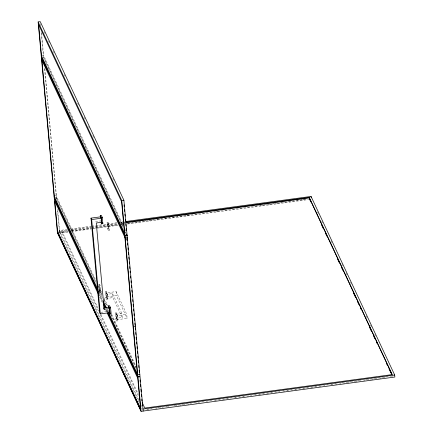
<?xml version="1.0" encoding="UTF-8"?>
<svg xmlns="http://www.w3.org/2000/svg" width="433" height="433" viewBox="0 0 433 433"><rect width="100%" height="100%" fill="white"/><g stroke="black" fill="none" stroke-linecap="round" stroke-linejoin="round"><path stroke-width="0.32" stroke-dasharray="2.17 1.62" d="M42.017 55.705L43.603 55.489L122.869 224.705L121.5 224.857M55.11 195.884L56.166 195.738L95.753 280.243M54.764 197.962L56.35 197.746L95.937 282.251M95.601 221.566L100.889 220.852M106.983 222.622L108.039 222.475L109.04 224.608L109.587 230.632L108.531 230.773L107.536 228.646L106.983 222.622L107.979 224.749L108.531 230.773M67.38 229.393L59.343 230.48L139.231 401.018M70.725 228.938L90.806 226.221M91.477 226.134L95.493 225.588M96.164 225.501L116.915 222.692M120.931 222.151L124.948 221.604M58.623 231.33L59.678 231.19L57.686 209.437M98.605 311.105L61.979 232.911L61.795 230.903L67.142 230.177M71.158 229.636L91.222 226.919M91.888 226.832L116.634 223.482M120.65 222.941L122.658 222.67M123.324 222.578L125.332 222.308M107.979 224.749L109.04 224.608M58.948 231.796L67.651 230.616M70.996 230.167L91.076 227.449M91.747 227.357L117.186 223.921M120.531 223.466L122.539 223.195M123.21 223.103L125.218 222.833M57.941 232.7L67.564 231.401M71.58 230.854L90.99 228.229M91.661 228.142L95.677 227.596M96.348 227.509L117.765 224.608M121.116 224.159L125.132 223.612M128.477 223.163L129.813 222.979M132.493 222.616L133.829 222.438M136.509 222.075L137.851 221.891M138.517 221.804L141.867 221.35M144.541 220.987L145.883 220.808M148.557 220.446L149.899 220.262M152.573 219.899L153.915 219.72M156.589 219.358L157.931 219.179M160.611 218.817L161.947 218.633M164.627 218.27L165.963 218.091M168.643 217.729L169.98 217.55M172.659 217.187L173.996 217.003M176.675 216.641L178.012 216.462M180.691 216.099L182.028 215.915M184.707 215.558L186.044 215.374M186.715 215.282L190.06 214.833M216.17 211.299L217.507 211.12M256.331 205.87L257.673 205.686M260.347 205.323L261.689 205.145M264.363 204.782L265.705 204.603M268.379 204.241L269.721 204.057M272.395 203.694L273.737 203.515M276.416 203.153L277.753 202.969M280.432 202.612L281.769 202.428M284.449 202.065L285.785 201.886M288.465 201.524L289.801 201.34M292.481 200.982L293.818 200.798M296.497 200.436L297.834 200.257M300.513 199.894L301.85 199.71M302.521 199.624L305.866 199.169M59.711 232.71L67.743 231.623M71.759 231.081L91.168 228.451M91.839 228.364L117.944 224.83M121.294 224.381L122.631 224.197M123.302 224.11L307.387 199.212M61.979 232.911L67.997 232.093M71.342 231.644L90.735 229.019M93.409 228.656L118.155 225.312M127.519 224.045L308.772 199.532M107.536 228.646L108.591 228.5L109.587 230.632M98.854 287.88L98.551 284.535L99.606 284.389L100.608 286.522L101.154 292.546L100.099 292.686L99.103 290.559L98.919 288.551M98.551 284.535L99.547 286.662L100.608 286.522M99.103 290.559L100.158 290.413L101.154 292.546M105.273 291.68L106.329 291.533L107.324 293.666L107.877 299.69L106.821 299.831L105.82 297.704L105.273 291.68L106.269 293.807L106.821 299.831M122.22 317.497L121.852 313.481L116.564 314.196L116.932 318.212L122.22 317.497L112.905 297.612L107.617 298.332L106.951 296.908L106.588 292.892L116.104 291.604L126.75 314.326L127.113 318.342L117.597 319.63L117.229 315.614L126.75 314.326M106.269 293.807L107.324 293.666M106.588 292.892L107.254 294.316L112.537 293.601L121.852 313.481M106.951 296.908L116.472 295.62L127.113 318.342M105.82 297.704L106.881 297.558L107.877 299.69M100.905 312.323L108.521 311.295M115.248 312.978L116.304 312.837L117.305 314.964L117.857 320.988L116.796 321.134L115.8 319.002L115.248 312.978L116.244 315.11L116.796 321.134M116.244 315.11L117.305 314.964M115.8 319.002L116.856 318.861L117.857 320.988M146.711 409.326L148.048 409.142M150.727 408.779L152.07 408.6M158.094 407.783L159.431 407.605M162.11 407.242L163.447 407.058M166.126 406.695L167.463 406.517M174.158 405.613L175.495 405.429M178.174 405.066L179.511 404.887M182.19 404.525L183.527 404.346M186.206 403.984L187.543 403.8M190.222 403.437L191.559 403.258M194.238 402.896L195.581 402.712M198.254 402.354L199.597 402.17M202.271 401.808L203.613 401.629M206.287 401.267L207.629 401.082M210.303 400.72L211.645 400.541M214.319 400.179L215.661 400M218.34 399.637L219.677 399.453M222.356 399.091L223.693 398.912M226.372 398.549L227.709 398.371M230.388 398.008L231.725 397.824M234.405 397.462L235.741 397.283M238.421 396.92L239.758 396.736M242.437 396.379L243.774 396.195M250.469 395.291L251.806 395.107M254.485 394.744L255.822 394.566M258.501 394.203L259.838 394.025M262.517 393.662L263.859 393.478M266.533 393.115L267.875 392.937M270.549 392.574L271.892 392.395M274.565 392.033L275.908 391.849M278.581 391.486L279.924 391.308M282.597 390.945L283.94 390.761M286.614 390.404L287.956 390.22M290.635 389.857L291.972 389.678M294.651 389.316L295.988 389.132M298.667 388.769L300.004 388.59M302.683 388.228L304.02 388.049M306.699 387.687L308.036 387.503M310.715 387.14L312.052 386.961M314.731 386.599L316.068 386.42M318.748 386.057L320.084 385.873M326.78 384.969L328.117 384.791M330.796 384.428L332.133 384.244M334.812 383.882L336.154 383.703M342.178 382.886L343.515 382.707M346.194 382.344L347.531 382.16M350.21 381.803L351.547 381.619M354.226 381.257L355.563 381.078M358.243 380.715L359.579 380.531M366.275 379.627L367.612 379.449M370.291 379.086L371.628 378.902M374.307 378.539L375.644 378.361M378.323 377.998L379.665 377.82M382.339 377.457L383.681 377.273M386.355 376.91L387.697 376.732M390.371 376.369L391.713 376.185M147.637 409.705L148.979 409.526M155.664 408.622L157 408.438M159.68 408.075L161.016 407.897M167.701 406.993L169.043 406.809M175.728 405.905L177.065 405.726M179.744 405.364L181.081 405.185M183.754 404.823L185.091 404.639M187.77 404.281L189.107 404.097M195.792 403.193L197.134 403.015M215.19 400.568L216.527 400.39M219.201 400.027L220.538 399.848M223.217 399.486L224.554 399.302M227.228 398.939L228.564 398.761M235.254 397.857L236.591 397.673M239.265 397.315L240.607 397.131M243.281 396.769L244.618 396.59M247.292 396.227L248.629 396.049M255.318 395.145L256.655 394.961M259.329 394.598L260.671 394.42M263.345 394.057L264.682 393.878M267.356 393.516L268.693 393.332M271.372 392.969L272.709 392.791M275.383 392.428L276.719 392.249M283.409 391.345L284.746 391.161M287.42 390.799L288.762 390.62M291.436 390.257L292.773 390.079M295.447 389.716L296.784 389.532M299.463 389.175L300.8 388.991M303.473 388.628L304.81 388.45M307.49 388.087L308.826 387.908M311.5 387.546L312.837 387.362M315.511 386.999L316.848 386.821M319.527 386.458L320.864 386.279M323.538 385.917L324.874 385.733M331.564 384.829L332.901 384.65M335.575 384.288L336.917 384.109M339.591 383.746L340.928 383.562M343.602 383.2L344.939 383.021M347.618 382.658L348.955 382.48M351.628 382.117L352.965 381.938M355.645 381.576L356.981 381.392M359.655 381.029L360.992 380.851M363.666 380.488L365.003 380.309M367.682 379.947L369.019 379.763M371.693 379.405L373.03 379.221M375.709 378.859L377.046 378.68M379.719 378.318L381.056 378.139M383.73 377.776L385.072 377.592M317.524 211.899L318.385 213.734M321.822 221.074L322.682 222.908M330.991 240.645L331.851 242.48M341.875 263.881L342.736 265.716M346.173 273.055L347.033 274.89M350.47 282.229L351.331 284.064M366.226 315.868L367.087 317.703M370.524 325.037L371.384 326.872M374.821 334.211L375.682 336.046M44.193 31.701L45.048 33.53M48.485 40.864L49.914 43.917M53.346 51.246L54.206 53.08M64.219 74.46L65.08 76.295M68.517 83.623L69.372 85.458M77.669 103.173L78.53 105.008M84.251 117.224L85.112 119.053M88.543 126.387L89.404 128.217M92.841 135.551L93.696 137.38M112.867 178.315L113.727 180.144M125.159 229.593L126.019 231.428M122.815 226.199L43.457 56.788L41.211 32.258M125.678 232.31L126.247 233.533M43.489 57.188L122.853 226.605M125.429 232.104L125.998 233.327M116.564 314.196L117.397 315.971M116.932 318.212L117.765 319.987M98.567 286.251L101.76 293.071M104.001 297.855L107.768 305.898M111.73 314.353L135.81 365.766M99.081 288.968L102.231 295.69M103.947 299.355L107.092 306.071M111.102 314.629L135.994 367.774M95.661 281.986L56.387 198.152L56.512 199.494M99.097 289.32L102.248 296.048M103.963 299.712L107.113 306.434M110.837 314.38L135.746 367.557M98.968 290.667L102.404 298.001M107.839 309.606L108.699 311.441M99.027 292.037L102.183 298.77M107.324 309.752L108.196 311.614M98.924 293.439L102.935 302.001M106.664 309.952L107.806 312.399M99.558 295.111L102.708 301.833M106.718 310.391L107.573 312.225M99.714 297.065L102.291 302.559M105.728 309.893L106.87 312.334M61.795 230.903L98.421 309.097M100.997 314.596L138.484 394.62M140.774 399.507L141.347 400.731M100.321 314.769L138.668 396.628M141.234 405.293L141.851 406.614M139.177 402.511L59.527 232.483L57.313 208.246M141.748 408.005L142.322 409.234M392.244 374.588L392.428 376.596M116.104 291.604L116.472 295.62M108.039 222.475L108.591 228.5M116.304 312.837L116.856 318.861M112.537 293.601L112.905 297.612M107.254 294.316L107.617 298.332M106.329 291.533L106.881 297.558M99.606 284.389L100.158 290.413M99.547 286.662L100.099 292.686M56.831 197.161L57.015 199.169M60.008 231.899L60.192 233.907M41.481 32.313L43.603 55.489M44.81 68.652L56.501 196.452M40.421 23.636L40.664 26.289M44.539 68.614L56.35 197.746"/><path stroke-width="0.65" d="M127.178 239.076L127.329 237.777L125.213 238.063L41.563 59.483M38.126 21.937L40.242 21.65L123.892 200.23L127.107 235.368L124.991 235.655L41.341 57.075L38.126 21.937L121.776 200.517L124.991 235.655M121.776 200.517L123.892 200.23M100.445 217.485L100.261 215.477L101.322 215.331L102.318 217.463L102.87 223.488L101.809 223.628L101.062 222.032M91 218.124L100.521 216.836L101.187 218.254L101.555 222.27L96.267 222.984L104.164 309.33L109.452 308.615L109.82 312.631L100.299 313.914L99.639 312.496L91 218.124L91.666 219.542L100.299 313.914M100.261 215.477L101.257 217.604L102.318 217.463M91.666 219.542L101.187 218.254M125.613 221.517L311.04 196.436L394.69 375.016L394.874 377.024L141.066 411.35L57.416 232.77L54.271 198.433L98.129 292.053M125.998 222.216L309.254 197.432L392.244 374.588L144.779 408.059L142.203 402.56M125.889 222.741L309.303 197.935L392.006 374.48M98.069 291.604L54.233 198.033L41.379 57.475L125.029 236.055L127.145 235.769L140.005 376.326L137.889 376.613L108.093 313.01M125.391 240.012L127.508 239.725M108.71 307.841L108.526 305.833L109.587 305.693L110.583 307.82L111.135 313.844L110.079 313.99L109.327 312.393M103.498 307.906L108.786 307.192L109.452 308.615M108.526 305.833L109.527 307.966L110.583 307.82M133.294 326.422L135.41 326.136M139.821 374.318L137.705 374.605L108.472 312.193M107.86 312.837L137.927 377.013L140.038 376.726L143.182 411.063M142.998 409.055L394.69 375.016M309.395 198.936L310.824 201.994M321.41 224.597L323.419 228.873M325.421 233.149L326.85 236.201M337.437 258.804L339.44 263.08M341.442 267.356L342.876 270.414M353.463 293.017L355.466 297.292M357.469 301.568L358.903 304.621M360.332 307.679L361.187 309.508M369.49 327.224L371.492 331.499M373.495 335.781L374.924 338.833M376.358 341.886L377.213 343.721M386.371 363.271L387.519 365.712M388.948 368.764L390.95 373.04M126.533 234.145L127.107 235.368M126.571 234.545L127.145 235.769M102.372 222.421L102.87 223.488M101.111 221.323L101.555 222.27M109.376 311.684L109.82 312.631M54.055 196.025L97.598 288.984M103.319 301.2L106.48 307.944M103.222 302.613L105.517 307.506M103.281 303.057L105.571 307.944M97.999 293.395L54.791 201.156L57.562 231.476L140.552 408.633L137.775 378.312L107.157 312.945M103.725 305.617L104.867 308.058M103.72 308.383L104.164 309.33M311.04 196.436L311.159 197.773M309.254 197.432L309.438 199.44M124.049 204.836L124.228 206.822M124.471 209.475L124.65 211.461M124.893 214.108L125.077 216.094M125.381 219.407L125.5 220.727M125.803 224.04L125.987 226.026M126.225 228.678L126.409 230.665M127.058 237.739L127.302 240.429M127.546 243.113L127.735 245.138M127.979 247.822L128.163 249.846M128.412 252.526L128.596 254.555M128.839 257.234L129.023 259.264M129.272 261.943L129.456 263.973M129.7 266.652L129.889 268.682M130.133 271.361L130.257 272.714M130.566 276.07L130.75 278.094M130.993 280.779L131.177 282.803M131.426 285.488L131.61 287.512M131.854 290.197L132.043 292.221M132.287 294.905L132.471 296.93M132.72 299.614L132.904 301.639M133.148 304.323L133.332 306.348M133.581 309.032L133.765 311.056M134.008 313.741L134.192 315.765M134.441 318.45L134.625 320.469M134.869 323.159L135.058 325.178M135.302 327.868L135.486 329.886M135.735 332.576L135.919 334.595M136.162 337.285L136.346 339.304M136.595 341.994L136.779 344.013M137.023 346.703L137.212 348.722M137.456 351.412L137.64 353.431M137.889 356.121L138.073 358.14M138.316 360.83L138.5 362.849M138.749 365.539L138.933 367.552M139.177 370.247L139.361 372.261M140.07 380.001L140.254 381.982M140.492 384.618L140.676 386.593M140.914 389.229L141.158 391.865M141.396 394.506L141.58 396.482M141.818 399.118L142.002 401.093M142.24 403.735L142.425 405.71M125.029 236.055L137.889 376.613M137.927 377.013L141.066 411.35M124.883 237.354L137.369 373.895M101.257 217.604L101.809 223.628M109.527 307.966L110.079 313.99M41.893 60.192L54.385 196.734M121.63 201.81L38.64 24.654L41.487 55.776L124.477 232.938L121.63 201.81M140.595 409.136L57.611 231.974L57.703 232.981L140.687 410.138L140.595 409.136"/></g></svg>
